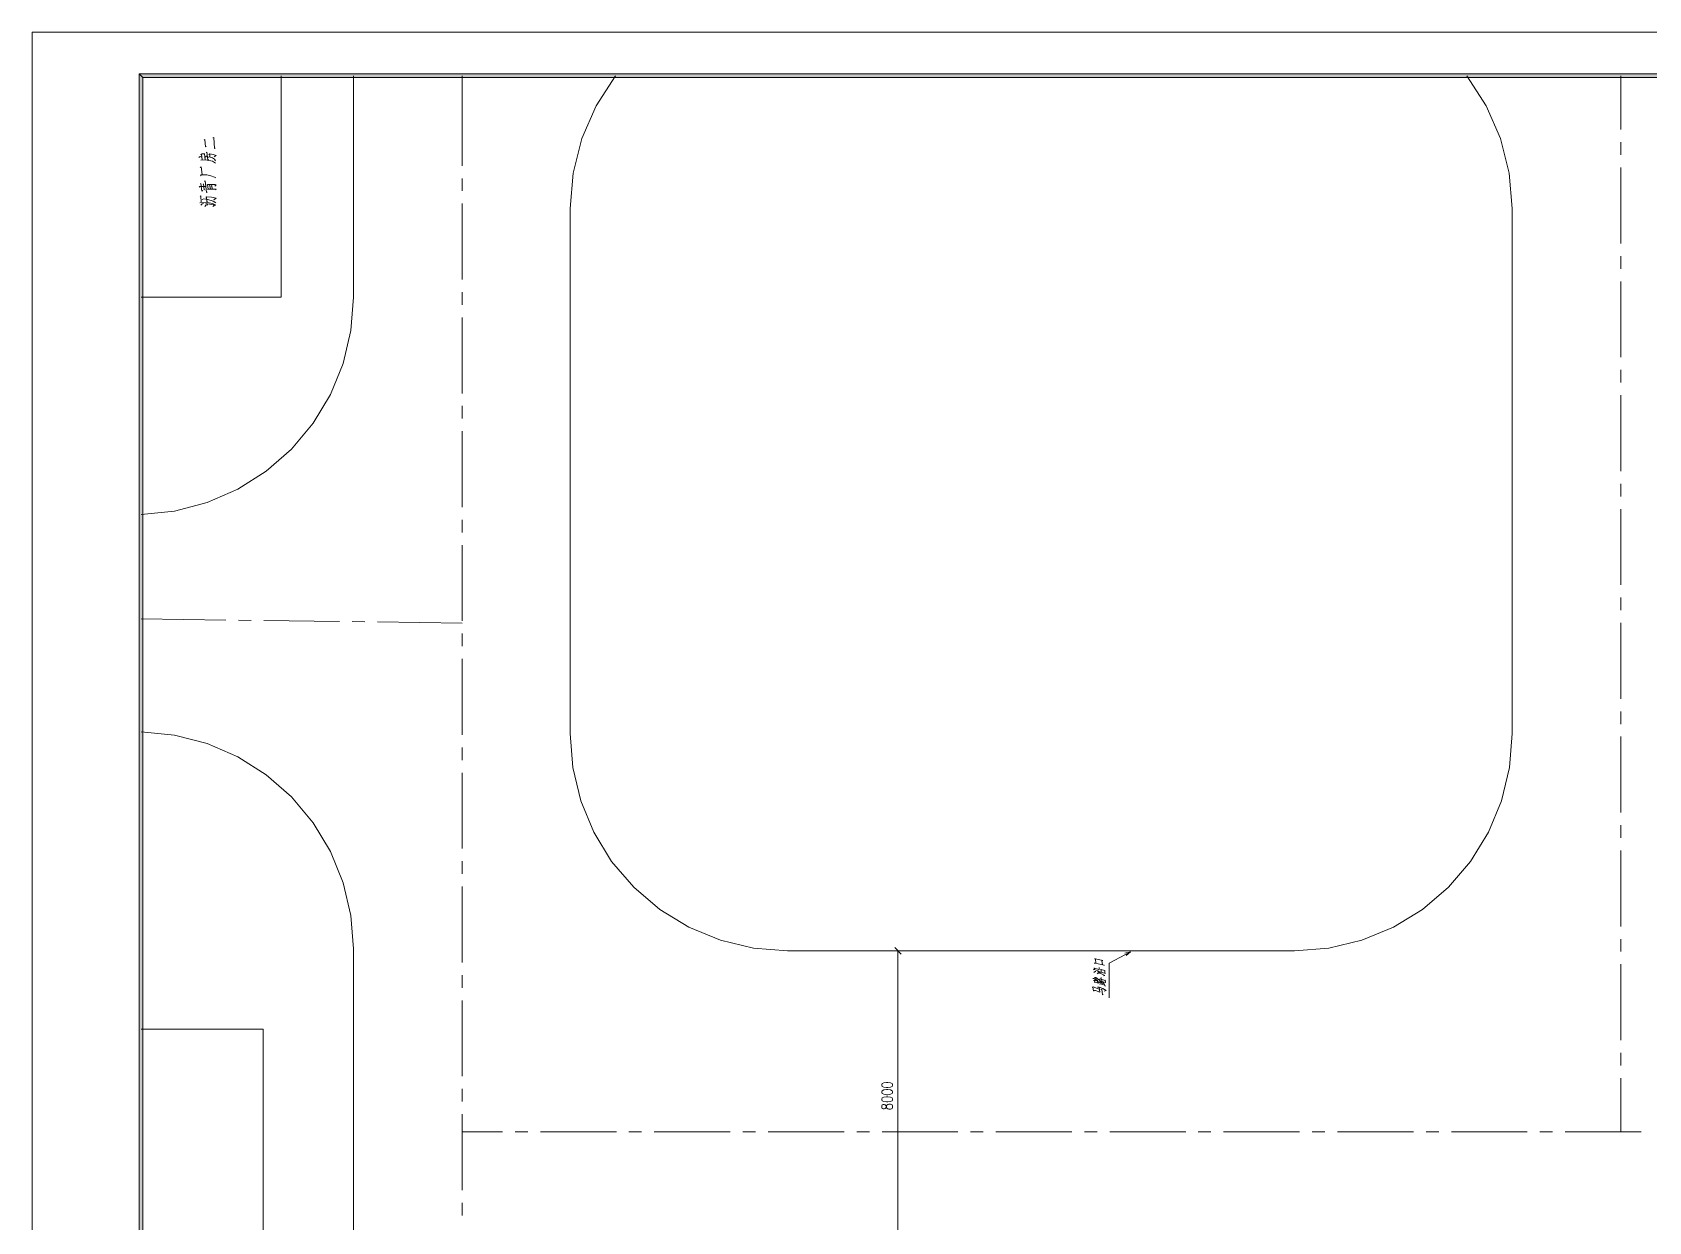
# Model space of a CAD drawing. Header units: millimetres. Extents: x 803 to 707111, y 130 to 2706464.
# Drawn here: x 606199 to 650813, y 2673621 to 2706464 of the extents above; entities that cross this region are included whole.
import ezdxf

# ---------------------------------------------------------------- set-up
doc = ezdxf.new("R2010")
doc.units = ezdxf.units.MM

msp = doc.modelspace()

# ---------------------------------------------------------------- hatches: boundary and pattern name
h = msp.add_hatch(color=0)
h.dxf.hatch_style = 2
h.paths.add_polyline_path([(705961, 2705314), (705861, 2705214), (609249, 2705214), (609149, 2705314)])
h = msp.add_hatch(color=0)
h.dxf.hatch_style = 2
h.paths.add_polyline_path([(609149, 2705314), (609249, 2705214), (609249, 2636440), (609149, 2636340)])
h = msp.add_hatch(color=0)
h.dxf.hatch_style = 2
h.paths.add_polyline_path([(615067, 2699149), (615065, 2699151), (615067, 2699153), (615069, 2699151)])

# ---------------------------------------------------------------- linework, layer by layer
at = {"color": 0, "lineweight": 0}
for points in [[(707111, 2635190), (707111, 2706464), (606199, 2706464), (606199, 2635190)], [(705961, 2705314), (705861, 2705214), (609249, 2705214), (609149, 2705314)], [(609149, 2705314), (609249, 2705214), (609249, 2636440), (609149, 2636340)], [(629643, 2677388), (629657, 2677358), (629700, 2677338), (629772, 2677328), (629815, 2677328), (629886, 2677338), (629929, 2677358), (629943, 2677388), (629943, 2677408), (629929, 2677438), (629886, 2677458), (629815, 2677468), (629772, 2677468), (629700, 2677458), (629657, 2677438), (629643, 2677408)], [(629643, 2677188), (629657, 2677158), (629700, 2677138), (629772, 2677128), (629815, 2677128), (629886, 2677138), (629929, 2677158), (629943, 2677188), (629943, 2677208), (629929, 2677238), (629886, 2677258), (629815, 2677268), (629772, 2677268), (629700, 2677258), (629657, 2677238), (629643, 2677208)], [(629643, 2676988), (629657, 2676958), (629700, 2676938), (629772, 2676928), (629815, 2676928), (629886, 2676938), (629929, 2676958), (629943, 2676988), (629943, 2677008), (629929, 2677038), (629886, 2677058), (629815, 2677068), (629772, 2677068), (629700, 2677058), (629657, 2677038), (629643, 2677008)], [(629643, 2676778), (629657, 2676748), (629686, 2676738), (629715, 2676738), (629743, 2676748), (629757, 2676768), (629772, 2676808), (629786, 2676838), (629815, 2676858), (629843, 2676868), (629886, 2676868), (629915, 2676858), (629929, 2676848), (629943, 2676818), (629943, 2676778), (629929, 2676748), (629915, 2676738), (629886, 2676728), (629843, 2676728), (629815, 2676738), (629786, 2676758), (629772, 2676788), (629757, 2676828), (629743, 2676848), (629715, 2676858), (629686, 2676858), (629657, 2676848), (629643, 2676818)]]:
    msp.add_lwpolyline(points, close=True, dxfattribs=at)
for points in [[(613067, 2705264), (613067, 2699151)], [(615067, 2705264), (615067, 2699151)], [(618067, 2705264), (618067, 2702780)], [(622296, 2705264), (621760, 2704437), (621366, 2703534), (621125, 2702578), (621044, 2701596)], [(647042, 2701596), (646961, 2702578), (646720, 2703534), (646326, 2704437), (645790, 2705264)], [(650041, 2705264), (650041, 2703777)], [(611000, 2703317), (610981, 2703304), (610961, 2703502), (610938, 2703487)], [(611063, 2702961), (611040, 2702945), (611020, 2703156), (610996, 2703147)], [(611225, 2703254), (611205, 2703556), (611185, 2703547)], [(611225, 2703254), (611248, 2703273)], [(650041, 2703427), (650041, 2703078)], [(610796, 2703005), (610835, 2703036), (610862, 2703027)], [(610886, 2702533), (610862, 2702750), (610835, 2702734)], [(610890, 2702945), (610867, 2703103), (610839, 2703093), (610874, 2703109), (610965, 2703109), (610949, 2703109), (610969, 2702942)], [(610878, 2702945), (610847, 2702929)], [(610878, 2702945), (611024, 2702936), (611170, 2702904), (611252, 2702854)], [(611005, 2703043), (610981, 2703017)], [(611005, 2703043), (611028, 2703033)], [(611079, 2703021), (611040, 2703005)], [(611103, 2703017), (611095, 2703096), (611067, 2703087), (611103, 2703106), (611194, 2703090), (611272, 2703059), (611217, 2703021)], [(611079, 2703021), (611170, 2702995), (611225, 2702958), (611256, 2702913)], [(650041, 2702729), (650041, 2700634)], [(610902, 2702098), (610878, 2702079), (610855, 2702293), (610839, 2702281)], [(610862, 2702526), (610843, 2702498)], [(610862, 2702526), (611020, 2702526), (611130, 2702504), (611229, 2702466), (611268, 2702441)], [(610949, 2702126), (610938, 2702114), (610922, 2702278), (610914, 2702265)], [(611024, 2702057), (611008, 2702041), (610973, 2702359), (610949, 2702344)], [(611036, 2702262), (611016, 2702249), (611040, 2702262), (611248, 2702262), (611276, 2702252), (611233, 2702214)], [(611036, 2702262), (611052, 2702129)], [(618067, 2702431), (618067, 2702082)], [(610827, 2702202), (610804, 2702183)], [(610827, 2702202), (610989, 2702202)], [(610862, 2701777), (610847, 2701947), (610831, 2701934)], [(610929, 2701862), (610886, 2701846)], [(610929, 2701862), (611048, 2701843), (611189, 2701802), (611268, 2701755)], [(611020, 2701780), (611005, 2701925), (610985, 2701912), (611012, 2701925), (611146, 2701915), (611276, 2701880), (611209, 2701837)], [(611056, 2702129), (611032, 2702120)], [(611056, 2702129), (611272, 2702129), (611252, 2702117)], [(611103, 2702233), (611083, 2702224)], [(611103, 2702233), (611115, 2702136)], [(611166, 2702129), (611158, 2702236), (611138, 2702227)], [(610827, 2701758), (610867, 2701774), (611036, 2701764), (611174, 2701739), (611268, 2701692)], [(610886, 2701729), (610851, 2701695)], [(610886, 2701729), (610922, 2701733)], [(610996, 2701698), (610965, 2701651)], [(611241, 2701688), (610985, 2701736)], [(610996, 2701698), (611044, 2701698)], [(611020, 2701780), (611036, 2701795)], [(611241, 2701688), (611181, 2701654)], [(618067, 2701733), (618067, 2699638)], [(621044, 2701596), (621044, 2687097)], [(647042, 2701596), (647042, 2687097)], [(650041, 2700285), (650041, 2699935)], [(650041, 2699586), (650041, 2697491)], [(609199, 2693153), (610123, 2693245), (611021, 2693479), (611873, 2693848), (612658, 2694344), (613356, 2694956), (613952, 2695667), (614431, 2696463), (614782, 2697322), (614995, 2698225), (615067, 2699151)], [(609199, 2699151), (613067, 2699151)], [(618067, 2699288), (618067, 2698939)], [(618067, 2698590), (618067, 2696494)], [(650041, 2697141), (650041, 2696792)], [(618067, 2696145), (618067, 2695796)], [(650041, 2696443), (650041, 2694348)], [(618067, 2695447), (618067, 2693351)], [(650041, 2693999), (650041, 2693649)], [(618067, 2693002), (618067, 2692653)], [(650041, 2693300), (650041, 2691205)], [(618067, 2692304), (618067, 2690209)], [(650041, 2690856), (650041, 2690506)], [(609199, 2690265), (611538, 2690235)], [(611887, 2690231), (612236, 2690226)], [(612585, 2690222), (614681, 2690195)], [(615030, 2690191), (615379, 2690186)], [(615728, 2690182), (618067, 2690152)], [(618067, 2689859), (618067, 2689510)], [(650041, 2690157), (650041, 2688062)], [(618067, 2689161), (618067, 2687065)], [(650041, 2687712), (650041, 2687363)], [(615067, 2681153), (614995, 2682078), (614782, 2682982), (614431, 2683841), (613952, 2684636), (613356, 2685348), (612658, 2685959), (611873, 2686456), (611021, 2686825), (610123, 2687059), (609199, 2687150)], [(621044, 2687097), (621118, 2686159), (621338, 2685243), (621698, 2684373), (622190, 2683571), (622801, 2682855), (623517, 2682244), (624320, 2681751), (625190, 2681391), (626105, 2681171), (627044, 2681098)], [(641042, 2681098), (641981, 2681171), (642896, 2681391), (643766, 2681751), (644569, 2682244), (645285, 2682855), (645896, 2683571), (646388, 2684373), (646748, 2685243), (646968, 2686159), (647042, 2687097)], [(618067, 2686716), (618067, 2686367)], [(650041, 2687014), (650041, 2684919)], [(618067, 2686018), (618067, 2683923)], [(650041, 2684570), (650041, 2684220)], [(618067, 2683573), (618067, 2683224)], [(650041, 2683871), (650041, 2681776)], [(618067, 2682875), (618067, 2680779)], [(650041, 2681426), (650041, 2681077)], [(615067, 2649574), (615067, 2681153)], [(641042, 2681098), (627044, 2681098)], [(630183, 2681008), (630003, 2681188)], [(630065, 2681098), (630095, 2681098)], [(630093, 2673098), (630093, 2681098)], [(635557, 2680754), (635544, 2680882), (635519, 2680881), (635548, 2680882), (635743, 2680829), (635724, 2680834), (635737, 2680710)], [(636376, 2681002), (635919, 2680758)], [(636357, 2681037), (636508, 2681073)], [(636508, 2681073), (636376, 2681002)], [(636508, 2681073), (636395, 2680967)], [(618067, 2680430), (618067, 2680081)], [(635500, 2680581), (635491, 2680577)], [(635519, 2680574), (635513, 2680621), (635497, 2680621), (635513, 2680623), (635636, 2680586), (635648, 2680593), (635648, 2680636)], [(635500, 2680581), (635567, 2680563), (635610, 2680543), (635639, 2680527), (635676, 2680497)], [(635535, 2680527), (635500, 2680505)], [(635538, 2680763), (635510, 2680757)], [(635535, 2680527), (635557, 2680525)], [(635538, 2680763), (635784, 2680700), (635771, 2680695)], [(635614, 2680479), (635591, 2680464)], [(635762, 2680411), (635803, 2680422), (635604, 2680521)], [(635614, 2680479), (635642, 2680475)], [(635702, 2680509), (635699, 2680585), (635680, 2680584), (635695, 2680584), (635800, 2680556), (635803, 2680486)], [(635702, 2680511), (635683, 2680509)], [(635702, 2680511), (635825, 2680478)], [(635919, 2680758), (635919, 2679802)], [(650041, 2680728), (650041, 2678633)], [(635510, 2679997), (635491, 2679992), (635475, 2680101), (635453, 2680096), (635482, 2680103), (635642, 2680038)], [(635497, 2680340), (635475, 2680338)], [(635513, 2680285), (635494, 2680282), (635513, 2680287), (635607, 2680262), (635601, 2680263), (635607, 2680214)], [(635497, 2680340), (635626, 2680256)], [(635529, 2680235), (635506, 2680231)], [(635541, 2680363), (635513, 2680367), (635551, 2680361), (635655, 2680290), (635734, 2680208)], [(635513, 2680285), (635522, 2680235)], [(635548, 2680005), (635519, 2680005)], [(635529, 2680235), (635623, 2680210), (635614, 2680211)], [(635541, 2680363), (635560, 2680305)], [(635548, 2680005), (635661, 2679959), (635642, 2680095), (635604, 2680095), (635645, 2680096), (635749, 2680056), (635837, 2680005), (635787, 2679986)], [(635705, 2680332), (635591, 2680293)], [(635614, 2680235), (635777, 2680193)], [(635670, 2680222), (635664, 2680253), (635655, 2680249)], [(635676, 2680188), (635658, 2680183)], [(635676, 2680188), (635803, 2680154)], [(635740, 2679889), (635715, 2680041), (635692, 2680036)], [(635724, 2680257), (635715, 2680311), (635695, 2680312), (635721, 2680311), (635825, 2680283), (635815, 2680286), (635822, 2680231)], [(635705, 2680332), (635705, 2680364)], [(635724, 2680257), (635708, 2680253)], [(635724, 2680257), (635831, 2680228), (635819, 2680228)], [(635815, 2680136), (635752, 2680231)], [(635815, 2680136), (635800, 2680126)], [(618067, 2679732), (618067, 2677637)], [(635740, 2679889), (635752, 2679895)], [(609199, 2678939), (612567, 2678939)], [(612567, 2678939), (612567, 2648941)], [(650041, 2678284), (650041, 2677935)], [(618067, 2677288), (618067, 2676938)], [(650041, 2677585), (650041, 2676098)], [(618067, 2676589), (618067, 2674493)], [(619175, 2676098), (618067, 2676098)], [(619874, 2676098), (619524, 2676098)], [(622319, 2676098), (620223, 2676098)], [(623017, 2676098), (622668, 2676098)], [(625461, 2676098), (623366, 2676098)], [(626160, 2676098), (625811, 2676098)], [(628604, 2676098), (626509, 2676098)], [(629303, 2676098), (628954, 2676098)], [(631747, 2676098), (629652, 2676098)], [(632446, 2676098), (632097, 2676098)], [(634890, 2676098), (632795, 2676098)], [(635589, 2676098), (635240, 2676098)], [(638034, 2676098), (635938, 2676098)], [(638732, 2676098), (638383, 2676098)], [(641176, 2676098), (639081, 2676098)], [(641875, 2676098), (641525, 2676098)], [(644319, 2676098), (642224, 2676098)], [(645018, 2676098), (644669, 2676098)], [(647462, 2676098), (645367, 2676098)], [(648161, 2676098), (647811, 2676098)], [(650605, 2676098), (648510, 2676098)], [(618067, 2674144), (618067, 2673795)]]:
    msp.add_lwpolyline(points, dxfattribs=at)

doc.saveas('drawing.dxf')
